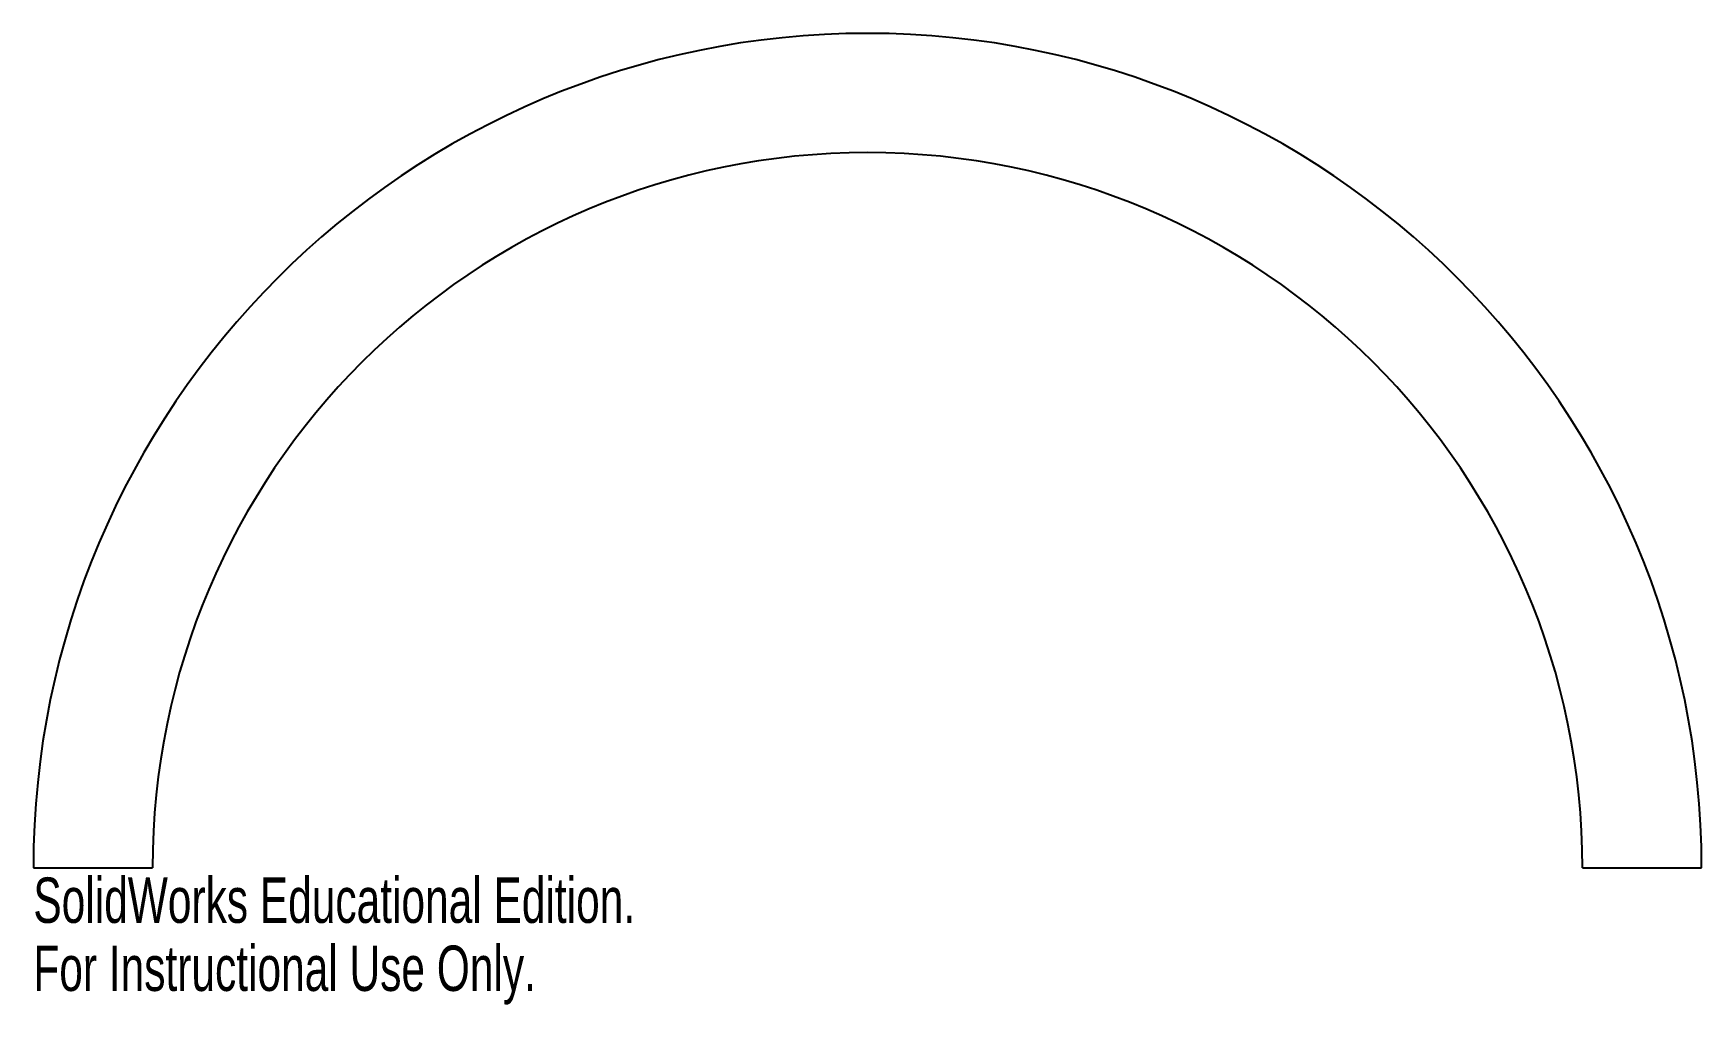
# Model space of a CAD drawing. Header units: inches. Extents: x -3.5 to 3.5, y -0.57 to 3.5.
import ezdxf

# ---------------------------------------------------------------- set-up
doc = ezdxf.new("R2010")
doc.units = ezdxf.units.IN
doc.header["$MEASUREMENT"] = 0
doc.styles.add('SLDTEXTSTYLE0', font='TXT', dxfattribs={"width": 0.7})

msp = doc.modelspace()

# ---------------------------------------------------------------- linework, layer by layer
at = {"color": 7, "linetype": 'Continuous'}
for p, q in [((-3.5, 0), (-3, 0)), ((3, 0), (3.5, 0))]:
    msp.add_line(p, q, dxfattribs=at)
for radius in [3.5, 3]:
    msp.add_arc((0, 0), radius, 0, 180, dxfattribs=at)

# ---------------------------------------------------------------- texts
at = {"color": 7, "linetype": 'Continuous', "char_height": 0.1903, "attachment_point": 1, "style": 'SLDTEXTSTYLE0'}
for s, insert in [('SolidWorks Educational Edition.', (-3.5, -0.0401)), ('For Instructional Use Only.', (-3.5, -0.3256))]:
    msp.add_mtext(s, dxfattribs=dict(at, insert=insert))

doc.saveas('drawing.dxf')
